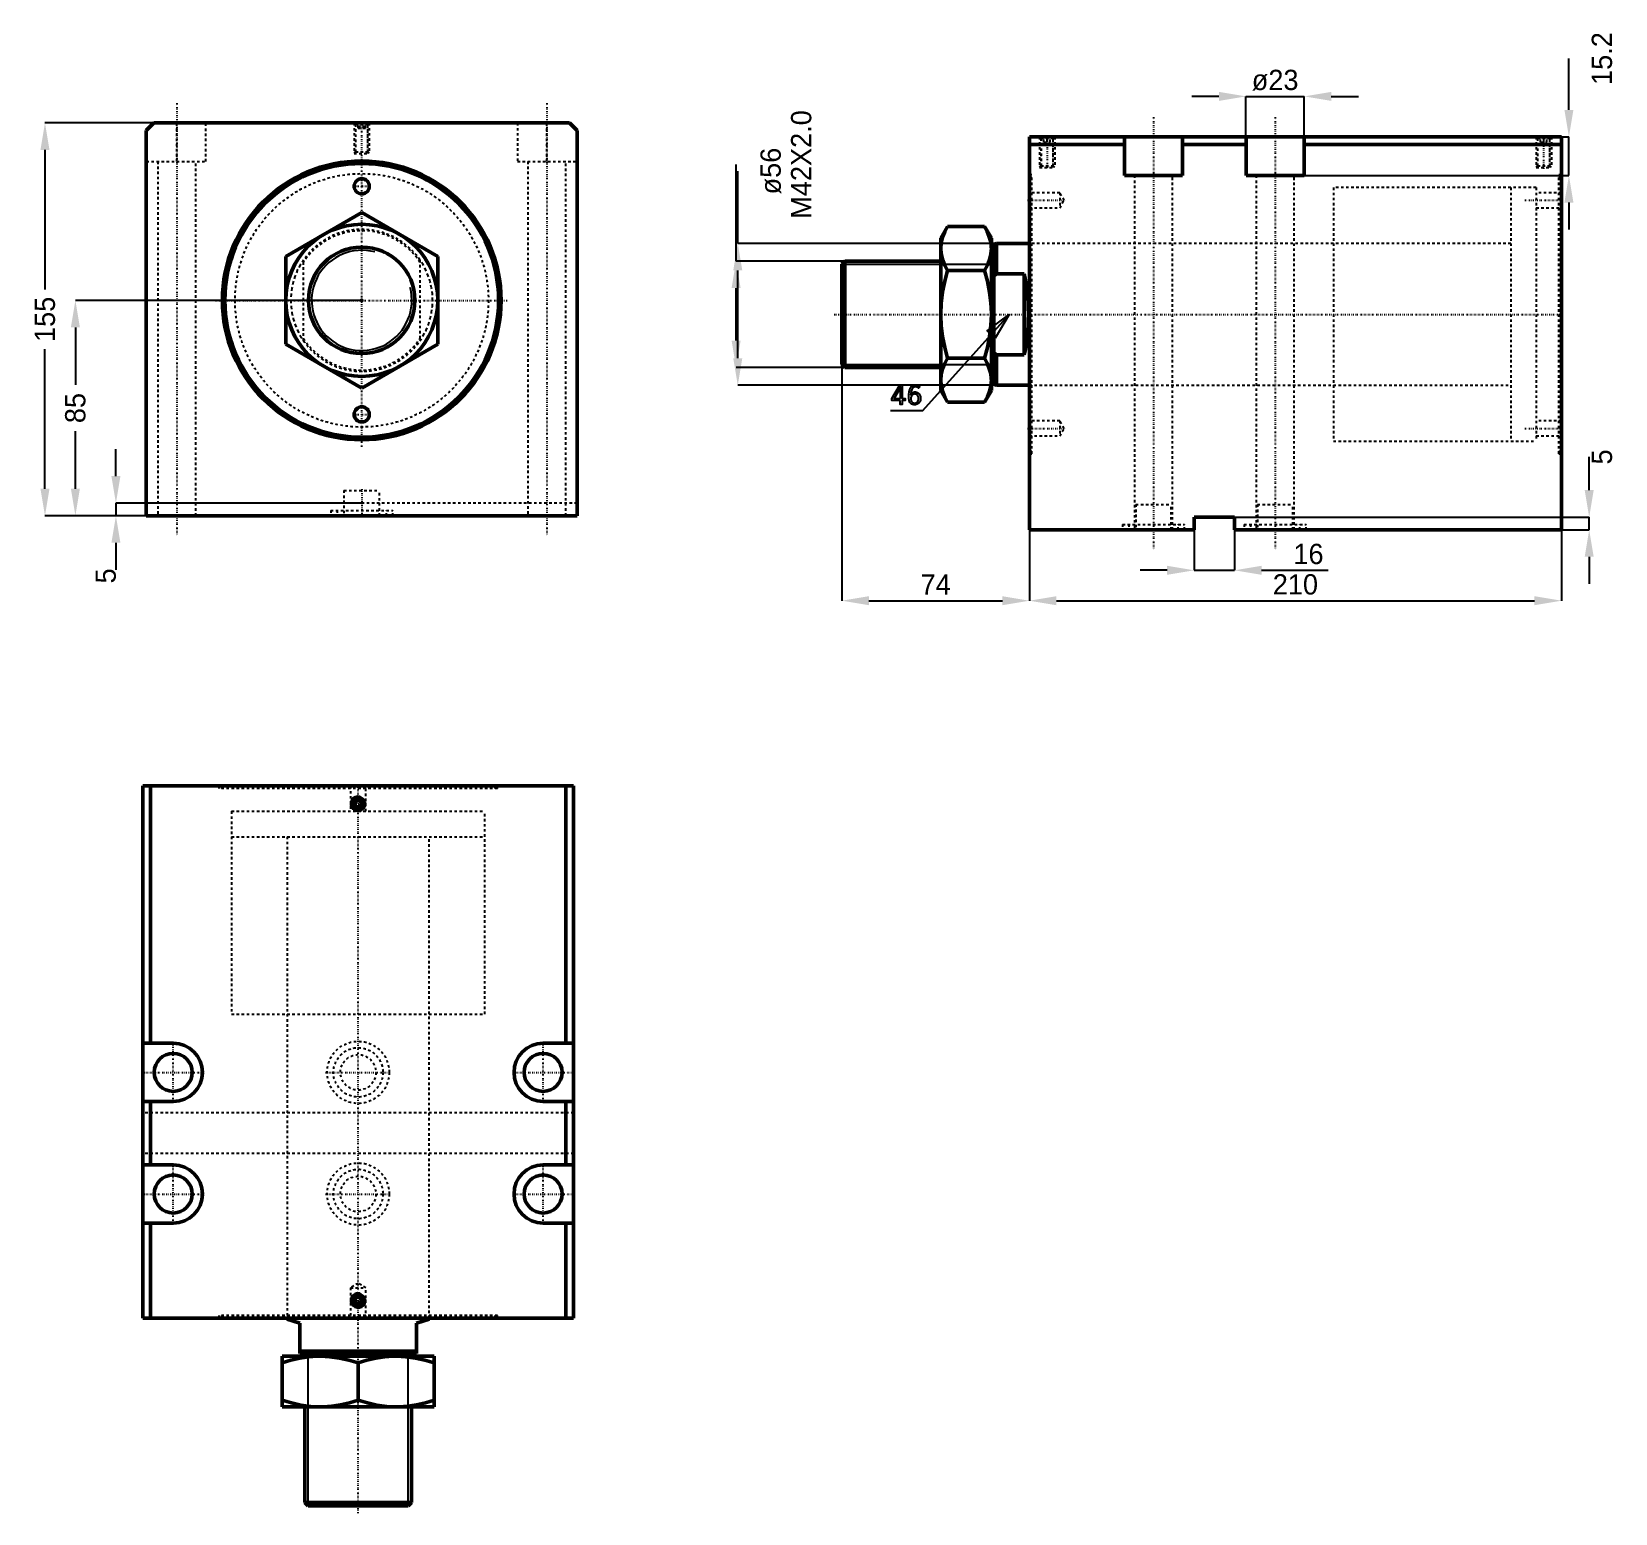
# Model space of a CAD drawing. Header units: millimetres. Extents: x -130 to 495, y -479 to 106.
import ezdxf

# ---------------------------------------------------------------- set-up
doc = ezdxf.new("R2010")
doc.units = ezdxf.units.MM
doc.linetypes.add('Center', pattern=[1.5, 0.45, -0.5, 0.05, -0.5])
doc.linetypes.add('Dashed', pattern=[2, 1, -1])
for name, color, linetype, lineweight in [('2d ConnectionPoints', 7, 'Continuous', 50), ('AM_0', 7, 'Continuous', 50), ('AM_5', 3, 'Continuous', 25), ('AM_7', 7, 'Center', 25), ('AM_9', 6, 'Dashed', 25)]:
    doc.layers.add(name, color=color, linetype=linetype, lineweight=lineweight)
doc.dimstyles.new('ISO-25', dxfattribs={"dimtxt": 2.5, "dimasz": 2.5, "dimexe": 1.25, "dimexo": 0.625, "dimtad": 1, "dimtxsty": 'Standard', "dimcen": 2.5, "dimadec": 0, "dimazin": 0, "dimtfac": 1, "dimtmove": 0, "dimatfit": 3, "dimfxl": 0, "dimarcsym": 0})

# ---------------------------------------------------------------- blocks, each defined once
blk = doc.blocks.new('1_JECX_MF_EXLA_100_70_0_rod__0_in_JECX_MF_160_EXLA_100_70_0__0')
at = {"layer": 'AM_0'}
for p, q in [((-30, 17.32), (0, 34.64)), ((0, 34.64), (30, 17.32)), ((-30, -17.32), (-30, 17.32)), ((30, 17.32), (30, -17.32)), ((0, -34.64), (-30, -17.32)), ((30, -17.32), (0, -34.64))]:
    blk.add_line(p, q, dxfattribs=at)
for radius in [30, 21]:
    blk.add_circle((0, 0), radius, dxfattribs=at)
at = {"layer": 'AM_5'}
blk.add_arc((0, 0), 19.77, 75, 15, dxfattribs=at)
at = {"layer": 'AM_9'}
for p, q in [((-23, -15.97), (-23, 15.97)), ((23, 15.97), (23, -15.97))]:
    blk.add_line(p, q, dxfattribs=at)
for points in [[(-23, 15.97), (-24.3, 13.9), (-25.42, 11.73), (-26.35, 9.47), (-27.07, 7.14), (-27.59, 4.75), (-27.9, 2.33), (-28, -0.11), (-27.88, -2.55), (-27.56, -4.97), (-27.02, -7.35), (-26.27, -9.68), (-25.33, -11.93), (-24.19, -14.1), (-23, -15.97)], [(23, -15.97), (24.3, -13.9), (25.42, -11.73), (26.35, -9.47), (27.07, -7.14), (27.59, -4.75), (27.9, -2.33), (28, 0.11), (27.88, 2.55), (27.56, 4.97), (27.02, 7.35), (26.27, 9.68), (25.33, 11.93), (24.19, 14.1), (23, 15.97)]]:
    blk.add_lwpolyline(points, dxfattribs=at)
blk.add_circle((0, 0), 20.77, dxfattribs=at)
for radius, start, end in [(28, 34.77194, 145.22806), (27.5, 33.2419, 146.7581), (27.5, 213.2419, 326.7581), (28, 214.77194, 325.22806)]:
    blk.add_arc((0, 0), radius, start, end, dxfattribs=at)
blk = doc.blocks.new('2_JECX_MF_EXLA_100_70_0_body__0_in_JECX_MF_160_EXLA_100_70_0__0')
at = {"layer": 'AM_0'}
for p, q in [((-82, 70), (-85, 67)), ((82, 70), (-82, 70)), ((85, 67), (82, 70)), ((-85, 67), (-85, -85)), ((85, -85), (85, 67)), ((-85, -85), (85, -85))]:
    blk.add_line(p, q, dxfattribs=at)
for centre, radius in [((0, 0), 55), ((0, 0), 54), ((0, 45), 3), ((0, -45), 3)]:
    blk.add_circle(centre, radius, dxfattribs=at)
at = {"layer": 'AM_5', "linetype": 'Dashed'}
for p, q in [((-3, 70), (-3, 58)), ((3, 70), (3, 58))]:
    blk.add_line(p, q, dxfattribs=at)
at = {"layer": 'AM_7'}
for p, q in [((-73, 77.75), (-73, -92.75)), ((73, 77.75), (73, -92.75)), ((0, -57.75), (0, 70.6)), ((-3.15, 45), (3.15, 45)), ((-57.75, 0), (57.75, 0)), ((-3.15, -45), (3.15, -45)), ((0, -74.5), (0, -85.5))]:
    blk.add_line(p, q, dxfattribs=at)
at = {"layer": 'AM_9'}
for p, q in [((-73, 54.8), (-73, 70)), ((-61.5, 54.8), (-61.5, 70)), ((-3, 70), (-2.46, 69.46)), ((-2.46, 69.46), (-2.46, 58.54)), ((-2.46, 69.46), (2.46, 69.46)), ((-1.9, 70), (-2.4, 69.5)), ((-2.4, 69.5), (-2.4, 58)), ((-2.4, 69.5), (2.4, 69.5)), ((-1.44, 68), (-1.44, 70)), ((-0.72, 68), (-0.72, 70)), ((0.72, 68), (0.72, 70)), ((1.44, 68), (1.44, 70)), ((2.4, 69.5), (1.9, 70)), ((2.4, 58), (2.4, 69.5)), ((2.46, 69.46), (3, 70)), ((2.46, 58.54), (2.46, 69.46)), ((61.5, 70), (61.5, 54.8)), ((73, 54.8), (73, 70)), ((-1.44, 68), (1.44, 68)), ((-2.46, 58.54), (-3, 58)), ((-3, 58), (3, 58)), ((-2.46, 58.54), (2.46, 58.54)), ((3, 58), (2.46, 58.54)), ((-85, 54.8), (-61.5, 54.8)), ((-80.5, 54.8), (-80.5, -85)), ((-65.5, -85), (-65.5, 54.8)), ((61.5, 54.8), (85, 54.8)), ((65.5, 54.8), (65.5, -85)), ((80.5, -85), (80.5, 54.8)), ((85, -80), (-85, -80)), ((-7, -75), (7, -75)), ((-7, -75), (-7, -85)), ((7, -85), (7, -75)), ((-12.25, -82.9), (12.25, -82.9)), ((-12.25, -82.9), (-12.25, -85)), ((-9.75, -82.9), (-9.75, -85)), ((9.75, -85), (9.75, -82.9)), ((12.25, -85), (12.25, -82.9))]:
    blk.add_line(p, q, dxfattribs=at)
blk.add_circle((0, 0), 50, dxfattribs=at)
blk = doc.blocks.new('*D3')
at = {"layer": 'AM_5', "color": 0, "lineweight": -2}
for p, q in [((-82, 70), (-125, 70)), ((-125, 59.33), (-125, 4.31)), ((-125, -74.33), (-125, -19.31)), ((-85, -85), (-125, -85))]:
    blk.add_line(p, q, dxfattribs=at)
at = {"layer": 'AM_5', "color": 0}
for points in [[(-123.22, 59.33), (-126.78, 59.33), (-125, 70)], [(-126.78, -74.33), (-123.22, -74.33), (-125, -85)]]:
    blk.add_solid(points, dxfattribs=at)
at = {"layer": 'Defpoints', "color": 0}
for p in [(-82, 70), (-125, -85), (-85, -85)]:
    blk.add_point(p, dxfattribs=at)
at = {"layer": 'AM_5', "color": 0, "insert": (-125, -7.5), "char_height": 8, "attachment_point": 5, "rotation": 90}
blk.add_mtext('155', dxfattribs=at)
blk = doc.blocks.new('*D4')
at = {"layer": 'AM_5', "color": 0, "lineweight": -2}
for p, q in [((0, 0), (-113, 0)), ((-113, -10.67), (-113, -33.34)), ((-113, -74.33), (-113, -51.66)), ((-85, -85), (-113, -85))]:
    blk.add_line(p, q, dxfattribs=at)
at = {"layer": 'AM_5', "color": 0}
for points in [[(-111.22, -10.67), (-114.78, -10.67), (-113, 0)], [(-114.78, -74.33), (-111.22, -74.33), (-113, -85)]]:
    blk.add_solid(points, dxfattribs=at)
at = {"layer": 'Defpoints', "color": 0}
for p in [(0, 0), (-113, -85), (-85, -85)]:
    blk.add_point(p, dxfattribs=at)
at = {"layer": 'AM_5', "color": 0, "insert": (-113, -42.5), "char_height": 8, "attachment_point": 5, "rotation": 90}
blk.add_mtext('85', dxfattribs=at)
blk = doc.blocks.new('*D5')
at = {"layer": 'AM_5', "color": 0, "lineweight": -2}
for p, q in [((-97, -69.33), (-97, -58.67)), ((0, -80), (-97, -80)), ((-97, -80), (-97, -85)), ((-85, -85), (-97, -85)), ((-97, -95.67), (-97, -106.33))]:
    blk.add_line(p, q, dxfattribs=at)
at = {"layer": 'AM_5', "color": 0}
for points in [[(-98.78, -69.33), (-95.22, -69.33), (-97, -80)], [(-95.22, -95.67), (-98.78, -95.67), (-97, -85)]]:
    blk.add_solid(points, dxfattribs=at)
at = {"layer": 'Defpoints', "color": 0}
for p in [(0, -80), (-97, -85), (-85, -85)]:
    blk.add_point(p, dxfattribs=at)
at = {"layer": 'AM_5', "color": 0, "insert": (-101, -108.73), "char_height": 8, "attachment_point": 5, "rotation": 90}
blk.add_mtext('5', dxfattribs=at)
blk = doc.blocks.new('1_JECX_MF_EXLA_100_70_0_rod__0_in_JECX_MF_160_EXLA_100_70_0__2')
at = {"layer": 'AM_0'}
for p, q in [((-32.32, 34.64), (-35, 30)), ((-32.32, 34.64), (-17.68, 34.64)), ((-15, 30), (-17.68, 34.64)), ((-35, 30), (-35, -30)), ((-15, 30), (-15, -30)), ((-13, 28), (-14, 27.5)), ((-14, 27.5), (-14, -27.5)), ((0, 28), (-13, 28)), ((-13, 28), (-13, 15.97)), ((-72.77, 21), (-74, 19.77)), ((-74, 19.77), (-74, -19.77)), ((-35, 21), (-72.77, 21)), ((-72.77, 21), (-72.77, -21)), ((-14, 19.77), (-15, 20.77)), ((-32.32, 17.32), (-17.68, 17.32)), ((-13, 15.97), (-14, 15.07)), ((-2, 15.97), (-13, 15.97)), ((-2, 15.97), (-2, -15.97)), ((-32.32, -17.32), (-17.68, -17.32)), ((-14, -15.07), (-13, -15.97)), ((-13, -15.97), (-2, -15.97)), ((-13, -15.97), (-13, -28)), ((-74, -19.77), (-72.77, -21)), ((-72.77, -21), (-35, -21)), ((-15, -20.77), (-14, -19.77)), ((-35, -30), (-32.32, -34.64)), ((-17.68, -34.64), (-15, -30)), ((-14, -27.5), (-13, -28)), ((-13, -28), (0, -28)), ((-32.32, -34.64), (-17.68, -34.64))]:
    blk.add_line(p, q, dxfattribs=at)
for points in [[(-32.32, 34.64), (-33.42, 32.53), (-34.26, 30.4), (-34.81, 28.2), (-35, 25.98)], [(-15, 25.98), (-15.01, 26.6), (-15.27, 28.62), (-15.81, 30.63), (-16.63, 32.65), (-17.68, 34.64)], [(-35, 25.98), (-34.99, 25.36), (-34.73, 23.34), (-34.19, 21.34), (-33.37, 19.32), (-32.32, 17.32)], [(-17.68, 17.32), (-16.58, 19.43), (-15.74, 21.56), (-15.19, 23.76), (-15, 25.98)], [(-32.32, 17.32), (-33.42, 13.11), (-34.26, 8.83), (-34.81, 4.43), (-35, 0)], [(-15, 0), (-15, 0.28), (-15.2, 4.56), (-15.73, 8.81), (-16.58, 13.09), (-17.68, 17.32)], [(-2, -15.97), (-1.58, -13.9), (-1.21, -11.73), (-0.91, -9.47), (-0.68, -7.14), (-0.51, -4.75), (-0.41, -2.33), (-0.38, 0.11), (-0.41, 2.55), (-0.52, 4.97), (-0.69, 7.35), (-0.94, 9.68), (-1.24, 11.93), (-1.61, 14.1), (-2, 15.97)], [(-35, 0), (-35, -0.28), (-34.8, -4.56), (-34.27, -8.81), (-33.42, -13.09), (-32.32, -17.32)], [(-17.68, -17.32), (-16.58, -13.11), (-15.74, -8.83), (-15.19, -4.43), (-15, 0)], [(-32.32, -17.32), (-33.42, -19.43), (-34.26, -21.56), (-34.81, -23.76), (-35, -25.98)], [(-15, -25.98), (-15.01, -25.36), (-15.27, -23.34), (-15.81, -21.34), (-16.63, -19.32), (-17.68, -17.32)], [(-35, -25.98), (-34.99, -26.6), (-34.73, -28.62), (-34.19, -30.63), (-33.37, -32.65), (-32.32, -34.64)], [(-17.68, -34.64), (-16.58, -32.53), (-15.74, -30.4), (-15.19, -28.2), (-15, -25.98)]]:
    blk.add_lwpolyline(points, dxfattribs=at)
at = {"layer": 'AM_5'}
for p, q in [((-74, 19.77), (-14, 19.77)), ((-74, -19.77), (-14, -19.77))]:
    blk.add_line(p, q, dxfattribs=at)
at = {"layer": 'AM_7'}
blk.add_line((-77, 0), (210.7, 0), dxfattribs=at)
at = {"layer": 'AM_9'}
for p, q in [((190, 50), (190, -50)), ((200, 50), (190, 50)), ((200, 50), (200, -50)), ((190, 28), (0, 28)), ((0, -28), (190, -28)), ((190, -50), (200, -50))]:
    blk.add_line(p, q, dxfattribs=at)
blk = doc.blocks.new('2_JECX_MF_EXLA_100_70_0_body__0_in_JECX_MF_160_EXLA_100_70_0__2')
at = {"layer": 'AM_0'}
for p, q in [((0, -85), (0, 70)), ((210, 70), (0, 70)), ((37.5, 54.8), (37.5, 70)), ((60.5, 54.8), (60.5, 70)), ((85.5, 54.8), (85.5, 70)), ((108.5, 54.8), (108.5, 70)), ((210, -85), (210, 70)), ((37.5, 67), (0, 67)), ((85.5, 67), (60.5, 67)), ((210, 67), (108.5, 67)), ((37.5, 54.8), (60.5, 54.8)), ((85.5, 54.8), (108.5, 54.8)), ((65, -80), (65, -85)), ((81, -80), (65, -80)), ((81, -85), (81, -80)), ((65, -85), (0, -85)), ((210, -85), (81, -85))]:
    blk.add_line(p, q, dxfattribs=at)
at = {"layer": 'AM_5', "linetype": 'Dashed'}
for p, q in [((4, 70), (4, 58)), ((10, 70), (10, 58)), ((200, 70), (200, 58)), ((206, 70), (206, 58))]:
    blk.add_line(p, q, dxfattribs=at)
at = {"layer": 'AM_7'}
for p, q in [((49, 77.75), (49, -92.75)), ((97, 77.75), (97, -92.75)), ((7, 70.6), (7, 57.4)), ((203, 57.4), (203, 70.6)), ((-0.69, 45), (14.42, 45)), ((195.58, 45), (210.69, 45)), ((-0.69, -45), (14.42, -45)), ((195.58, -45), (210.69, -45))]:
    blk.add_line(p, q, dxfattribs=at)
at = {"layer": 'AM_9'}
for p, q in [((4, 70), (4.54, 69.46)), ((4.54, 69.46), (4.54, 58.54)), ((4.54, 69.46), (9.46, 69.46)), ((5.1, 70), (4.6, 69.5)), ((4.6, 69.5), (9.4, 69.5)), ((4.6, 69.5), (4.6, 58)), ((5.75, 68), (5.75, 70)), ((7, 68), (7, 70)), ((8.25, 68), (8.25, 70)), ((9.4, 69.5), (8.9, 70)), ((9.4, 58), (9.4, 69.5)), ((9.46, 69.46), (10, 70)), ((9.46, 58.54), (9.46, 69.46)), ((200, 70), (200.54, 69.46)), ((200.54, 69.46), (200.54, 58.54)), ((200.54, 69.46), (205.46, 69.46)), ((201.1, 70), (200.6, 69.5)), ((200.6, 69.5), (205.4, 69.5)), ((200.6, 69.5), (200.6, 58)), ((201.75, 68), (201.75, 70)), ((203, 68), (203, 70)), ((204.25, 68), (204.25, 70)), ((205.4, 69.5), (204.9, 70)), ((205.4, 58), (205.4, 69.5)), ((205.46, 69.46), (206, 70)), ((205.46, 58.54), (205.46, 69.46)), ((5.75, 68), (8.25, 68)), ((201.75, 68), (204.25, 68)), ((4.54, 58.54), (4, 58)), ((4, 58), (10, 58)), ((4.54, 58.54), (9.46, 58.54)), ((10, 58), (9.46, 58.54)), ((200.54, 58.54), (200, 58)), ((200, 58), (206, 58)), ((200.54, 58.54), (205.46, 58.54)), ((206, 58), (205.46, 58.54)), ((1, 55), (0, 55)), ((1, 54), (0, 54)), ((1, -55), (1, 55)), ((41.5, 54.8), (41.5, -85)), ((56.5, -85), (56.5, 54.8)), ((89.5, 54.8), (89.5, -85)), ((104.5, -85), (104.5, 54.8)), ((200, 50), (120, 50)), ((120, 50), (120, -50)), ((200, 50), (200, -50)), ((209, -55), (209, 55)), ((210, 55), (209, 55)), ((210, 54), (209, 54)), ((12, 48), (0, 48)), ((13.73, 45), (12, 48)), ((12, 48), (12, 42)), ((12, 42), (13.73, 45)), ((210, 48), (200, 48)), ((0, 42), (12, 42)), ((200, 42), (210, 42)), ((120, 28), (0, 28)), ((0, -28), (120, -28)), ((12, -42), (0, -42)), ((13.73, -45), (12, -42)), ((12, -42), (12, -48)), ((210, -42), (200, -42)), ((0, -48), (12, -48)), ((12, -48), (13.73, -45)), ((200, -48), (210, -48)), ((0, -54), (1, -54)), ((0, -55), (1, -55)), ((120, -50), (200, -50)), ((209, -54), (210, -54)), ((209, -55), (210, -55)), ((42, -75), (56, -75)), ((42, -75), (42, -85)), ((56, -85), (56, -75)), ((90, -75), (104, -75)), ((90, -75), (90, -85)), ((104, -85), (104, -75)), ((36.75, -82.9), (61.25, -82.9)), ((36.75, -82.9), (36.75, -85)), ((39.25, -82.9), (39.25, -85)), ((58.75, -85), (58.75, -82.9)), ((61.25, -85), (61.25, -82.9)), ((84.75, -82.9), (109.25, -82.9)), ((84.75, -82.9), (84.75, -85)), ((87.25, -82.9), (87.25, -85)), ((106.75, -85), (106.75, -82.9)), ((109.25, -85), (109.25, -82.9))]:
    blk.add_line(p, q, dxfattribs=at)
blk = doc.blocks.new('*D17')
at = {"layer": 'AM_5', "color": 0, "lineweight": -2}
for p, q in [((338.32, 80.48), (327.65, 80.48)), ((348.98, 64.48), (348.98, 80.48)), ((348.98, 80.48), (371.98, 80.48)), ((371.98, 64.48), (371.98, 80.48)), ((382.65, 80.48), (393.32, 80.48))]:
    blk.add_line(p, q, dxfattribs=at)
at = {"layer": 'AM_5', "color": 0}
for points in [[(338.32, 82.26), (338.32, 78.7), (348.98, 80.48)], [(382.65, 82.26), (382.65, 78.7), (371.98, 80.48)]]:
    blk.add_solid(points, dxfattribs=at)
at = {"layer": 'Defpoints', "color": 0}
for p in [(371.98, 80.48), (348.98, 64.48), (371.98, 64.48)]:
    blk.add_point(p, dxfattribs=at)
at = {"layer": 'AM_5', "color": 0, "insert": (360.48, 86.88), "char_height": 8, "attachment_point": 5}
blk.add_mtext('ø23', dxfattribs=at)
blk = doc.blocks.new('*D18')
at = {"layer": 'AM_5', "color": 0, "lineweight": -2}
for p, q in [((476.42, 75.15), (476.42, 95.41)), ((371.98, 64.48), (476.42, 64.48)), ((476.42, 49.28), (476.42, 64.48)), ((371.98, 49.28), (476.42, 49.28)), ((476.42, 38.61), (476.42, 27.95))]:
    blk.add_line(p, q, dxfattribs=at)
at = {"layer": 'AM_5', "color": 0}
for points in [[(474.64, 75.15), (478.2, 75.15), (476.42, 64.48)], [(474.64, 38.61), (478.2, 38.61), (476.42, 49.28)]]:
    blk.add_solid(points, dxfattribs=at)
at = {"layer": 'Defpoints', "color": 0}
for p in [(371.98, 64.48), (476.42, 64.48), (371.98, 49.28)]:
    blk.add_point(p, dxfattribs=at)
at = {"layer": 'AM_5', "color": 0, "insert": (489.48, 95.41), "char_height": 8, "attachment_point": 5, "rotation": 90}
blk.add_mtext('15.2', dxfattribs=at)
blk = doc.blocks.new('*D19')
at = {"layer": 'AM_5', "color": 0, "lineweight": -2}
for p, q in [((263.48, -90.52), (263.48, -118.52)), ((473.48, -90.52), (473.48, -118.52)), ((274.15, -118.52), (462.82, -118.52))]:
    blk.add_line(p, q, dxfattribs=at)
at = {"layer": 'AM_5', "color": 0}
for points in [[(274.15, -116.74), (274.15, -120.3), (263.48, -118.52)], [(462.82, -116.74), (462.82, -120.3), (473.48, -118.52)]]:
    blk.add_solid(points, dxfattribs=at)
at = {"layer": 'Defpoints', "color": 0}
for p in [(263.48, -90.52), (473.48, -90.52), (473.48, -118.52)]:
    blk.add_point(p, dxfattribs=at)
at = {"layer": 'AM_5', "color": 0, "insert": (368.48, -112.12), "char_height": 8, "attachment_point": 5}
blk.add_mtext('210', dxfattribs=at)
blk = doc.blocks.new('*D20')
at = {"layer": 'AM_5', "color": 0, "lineweight": -2}
for p, q in [((189.48, -5.52), (189.48, -118.52)), ((263.48, -90.52), (263.48, -118.52)), ((200.15, -118.52), (252.82, -118.52))]:
    blk.add_line(p, q, dxfattribs=at)
at = {"layer": 'AM_5', "color": 0}
for points in [[(200.15, -116.74), (200.15, -120.3), (189.48, -118.52)], [(252.82, -116.74), (252.82, -120.3), (263.48, -118.52)]]:
    blk.add_solid(points, dxfattribs=at)
at = {"layer": 'Defpoints', "color": 0}
for p in [(189.48, -5.52), (263.48, -90.52), (263.48, -118.52)]:
    blk.add_point(p, dxfattribs=at)
at = {"layer": 'AM_5', "color": 0, "insert": (226.48, -112.12), "char_height": 8, "attachment_point": 5}
blk.add_mtext('74', dxfattribs=at)
blk = doc.blocks.new('*D21')
at = {"layer": 'AM_5', "color": 0, "lineweight": -2}
for p, q in [((148.42, 22.48), (148.42, 51.01)), ((250.48, 22.48), (148.42, 22.48)), ((148.42, -22.85), (148.42, 11.81)), ((250.48, -33.52), (148.42, -33.52))]:
    blk.add_line(p, q, dxfattribs=at)
at = {"layer": 'AM_5', "color": 0}
for points in [[(146.64, 11.81), (150.2, 11.81), (148.42, 22.48)], [(146.64, -22.85), (150.2, -22.85), (148.42, -33.52)]]:
    blk.add_solid(points, dxfattribs=at)
at = {"layer": 'Defpoints', "color": 0}
for p in [(148.42, 22.48), (250.48, 22.48), (250.48, -33.52)]:
    blk.add_point(p, dxfattribs=at)
at = {"layer": 'AM_5', "color": 0, "insert": (161.48, 51.01), "char_height": 8, "attachment_point": 5, "rotation": 90}
blk.add_mtext('ø56', dxfattribs=at)
blk = doc.blocks.new('*D22')
at = {"layer": 'AM_5', "color": 0, "lineweight": -2}
for p, q in [((147.75, 15.48), (147.75, 53.61)), ((190.71, 15.48), (147.75, 15.48)), ((147.75, -15.85), (147.75, 4.81)), ((190.48, -26.52), (147.75, -26.52))]:
    blk.add_line(p, q, dxfattribs=at)
at = {"layer": 'AM_5', "color": 0}
for points in [[(145.97, 4.81), (149.53, 4.81), (147.75, 15.48)], [(145.97, -15.85), (149.53, -15.85), (147.75, -26.52)]]:
    blk.add_solid(points, dxfattribs=at)
at = {"layer": 'Defpoints', "color": 0}
for p in [(147.75, 15.48), (190.71, 15.48), (190.48, -26.52)]:
    blk.add_point(p, dxfattribs=at)
at = {"layer": 'AM_5', "color": 0, "insert": (173.48, 53.61), "char_height": 8, "attachment_point": 5, "rotation": 90}
blk.add_mtext('M42X2.0', dxfattribs=at)
blk = doc.blocks.new('*D23')
at = {"layer": 'AM_5', "color": 0, "lineweight": -2}
for p, q in [((328.48, -85.52), (328.48, -106.52)), ((344.48, -90.52), (344.48, -106.52)), ((317.82, -106.52), (307.15, -106.52)), ((328.48, -106.52), (344.48, -106.52)), ((355.15, -106.52), (381.36, -106.52))]:
    blk.add_line(p, q, dxfattribs=at)
at = {"layer": 'AM_5', "color": 0}
for points in [[(317.82, -104.74), (317.82, -108.3), (328.48, -106.52)], [(355.15, -104.74), (355.15, -108.3), (344.48, -106.52)]]:
    blk.add_solid(points, dxfattribs=at)
at = {"layer": 'Defpoints', "color": 0}
for p in [(328.48, -85.52), (344.48, -90.52), (344.48, -106.52)]:
    blk.add_point(p, dxfattribs=at)
at = {"layer": 'AM_5', "color": 0, "insert": (373.63, -100.12), "char_height": 8, "attachment_point": 5}
blk.add_mtext('16', dxfattribs=at)
blk = doc.blocks.new('*D24')
at = {"layer": 'AM_5', "color": 0, "lineweight": -2}
for p, q in [((484.42, -74.85), (484.42, -61.79)), ((328.48, -85.52), (484.42, -85.52)), ((484.42, -90.52), (484.42, -85.52)), ((344.48, -90.52), (484.42, -90.52)), ((484.42, -101.19), (484.42, -111.85))]:
    blk.add_line(p, q, dxfattribs=at)
at = {"layer": 'AM_5', "color": 0}
for points in [[(482.64, -74.85), (486.2, -74.85), (484.42, -85.52)], [(482.64, -101.19), (486.2, -101.19), (484.42, -90.52)]]:
    blk.add_solid(points, dxfattribs=at)
at = {"layer": 'Defpoints', "color": 0}
for p in [(328.48, -85.52), (344.48, -90.52), (484.42, -90.52)]:
    blk.add_point(p, dxfattribs=at)
at = {"layer": 'AM_5', "color": 0, "insert": (489.48, -61.79), "char_height": 8, "attachment_point": 5, "rotation": 90}
blk.add_mtext('5', dxfattribs=at)
blk = doc.blocks.new('1_JECX_MF_EXLA_100_70_0_rod__0_in_JECX_MF_160_EXLA_100_70_0__4')
at = {"layer": 'AM_0'}
for p, q in [((-28, 0), (-28, -0.38)), ((28, -0.38), (28, 0)), ((-23, -2), (-28, -0.38)), ((-23, -14), (-23, -2)), ((28, -0.38), (23, -2)), ((23, -2), (23, -14)), ((30, -15), (-30, -15)), ((-30, -35), (-30, -15)), ((-23, -13), (23, -13)), ((-23, -14), (23, -14)), ((-19.77, -14), (-20.77, -15)), ((0, -32.32), (0, -17.68)), ((20.77, -15), (19.77, -14)), ((30, -15), (30, -35)), ((30, -35), (-30, -35)), ((-21, -35), (-21, -72.77)), ((21, -72.77), (21, -35)), ((-21, -72.77), (21, -72.77)), ((-21, -72.77), (-19.77, -74)), ((-19.77, -74), (19.77, -74)), ((19.77, -74), (21, -72.77))]:
    blk.add_line(p, q, dxfattribs=at)
for points in [[(-15, -15), (-16.07, -15.01), (-19.57, -15.27), (-23.04, -15.81), (-26.54, -16.63), (-30, -17.68)], [(0, -17.68), (-3.65, -16.58), (-7.35, -15.74), (-11.16, -15.19), (-15, -15)], [(15, -15), (13.93, -15.01), (10.43, -15.27), (6.96, -15.81), (3.46, -16.63), (0, -17.68)], [(30, -17.68), (26.35, -16.58), (22.65, -15.74), (18.84, -15.19), (15, -15)], [(-30, -32.32), (-26.35, -33.42), (-22.65, -34.26), (-18.84, -34.81), (-15, -35)], [(-15, -35), (-13.93, -34.99), (-10.43, -34.73), (-6.96, -34.19), (-3.46, -33.37), (0, -32.32)], [(0, -32.32), (3.65, -33.42), (7.35, -34.26), (11.16, -34.81), (15, -35)], [(15, -35), (16.07, -34.99), (19.57, -34.73), (23.04, -34.19), (26.54, -33.37), (30, -32.32)]]:
    blk.add_lwpolyline(points, dxfattribs=at)
at = {"layer": 'AM_5'}
for p, q in [((-19.77, -74), (-19.77, -14)), ((19.77, -74), (19.77, -14))]:
    blk.add_line(p, q, dxfattribs=at)
at = {"layer": 'AM_7'}
blk.add_line((0, -77), (0, 210.7), dxfattribs=at)
at = {"layer": 'AM_9'}
for p, q in [((-50, 200), (50, 200)), ((-50, 200), (-50, 190)), ((50, 190), (50, 200)), ((-50, 190), (50, 190)), ((-28, 190), (-28, 0)), ((28, 0), (28, 190))]:
    blk.add_line(p, q, dxfattribs=at)
blk = doc.blocks.new('2_JECX_MF_EXLA_100_70_0_body__0_in_JECX_MF_160_EXLA_100_70_0__4')
at = {"layer": 'AM_0'}
for p, q in [((-85, 210), (-85, 0)), ((85, 210), (-85, 210)), ((-82, 210), (-82, 108.5)), ((82, 210), (82, 108.5)), ((85, 210), (85, 0)), ((-0.72, 204.25), (-1.44, 203)), ((-1.44, 203), (-0.72, 201.75)), ((0.72, 204.25), (-0.72, 204.25)), ((-0.72, 201.75), (0.72, 201.75)), ((1.44, 203), (0.72, 204.25)), ((0.72, 201.75), (1.44, 203)), ((-73, 108.5), (-85, 108.5)), ((85, 108.5), (73, 108.5)), ((-85, 85.5), (-73, 85.5)), ((-82, 85.5), (-82, 60.5)), ((73, 85.5), (85, 85.5)), ((82, 85.5), (82, 60.5)), ((-73, 60.5), (-85, 60.5)), ((85, 60.5), (73, 60.5)), ((-85, 37.5), (-73, 37.5)), ((-82, 37.5), (-82, 0)), ((73, 37.5), (85, 37.5)), ((82, 37.5), (82, 0)), ((-0.72, 8.25), (-1.44, 7)), ((-1.44, 7), (-0.72, 5.75)), ((0.72, 8.25), (-0.72, 8.25)), ((1.44, 7), (0.72, 8.25)), ((0.72, 5.75), (1.44, 7)), ((85, 0), (-85, 0)), ((-0.72, 5.75), (0.72, 5.75))]:
    blk.add_line(p, q, dxfattribs=at)
for centre, radius in [((0, 203), 2.46), ((0, 203), 2.4), ((0, 203), 1.9), ((-73, 97), 7.5), ((73, 97), 7.5), ((-73, 49), 7.5), ((73, 49), 7.5), ((0, 7), 2.46), ((0, 7), 2.4), ((0, 7), 1.9)]:
    blk.add_circle(centre, radius, dxfattribs=at)
for centre, start, end in [((-73, 97), 270, 90), ((73, 97), 90, 270), ((-73, 49), 270, 90), ((73, 49), 90, 270)]:
    blk.add_arc(centre, 11.5, start, end, dxfattribs=at)
at = {"layer": 'AM_5'}
for centre in [(0, 203), (0, 7)]:
    blk.add_arc(centre, 3, 75, 15, dxfattribs=at)
at = {"layer": 'AM_7'}
for p, q in [((-3.15, 203), (3.15, 203)), ((-73, 84.93), (-73, 109.08)), ((73, 84.93), (73, 109.08)), ((-85.08, 97), (-60.93, 97)), ((-12.86, 97), (12.86, 97)), ((60.92, 97), (85.07, 97)), ((-73, 36.92), (-73, 61.08)), ((73, 36.92), (73, 61.08)), ((-85.08, 49), (-60.93, 49)), ((-12.86, 49), (12.86, 49)), ((60.92, 49), (85.07, 49)), ((-3.15, 7), (3.15, 7))]:
    blk.add_line(p, q, dxfattribs=at)
at = {"layer": 'AM_9'}
for p, q in [((-55, 210), (-55, 209)), ((55, 209), (-55, 209)), ((-54, 210), (-54, 209)), ((-3, 210), (-3, 200)), ((3, 200), (3, 210)), ((54, 209), (54, 210)), ((55, 209), (55, 210)), ((-50, 200), (50, 200)), ((-50, 200), (-50, 120)), ((50, 120), (50, 200)), ((-50, 120), (50, 120)), ((-28, 120), (-28, 0)), ((28, 0), (28, 120)), ((85, 81), (-85, 81)), ((85, 65), (-85, 65)), ((0, 13.73), (-3, 12)), ((3, 12), (0, 13.73)), ((-3, 12), (-3, 0)), ((-3, 12), (3, 12)), ((3, 0), (3, 12)), ((55, 1), (-55, 1)), ((-55, 1), (-55, 0)), ((-54, 1), (-54, 0)), ((54, 0), (54, 1)), ((55, 0), (55, 1))]:
    blk.add_line(p, q, dxfattribs=at)
for centre, radius in [((0, 97), 12.25), ((0, 97), 9.75), ((0, 97), 7), ((0, 49), 12.25), ((0, 49), 9.75), ((0, 49), 7)]:
    blk.add_circle(centre, radius, dxfattribs=at)

msp = doc.modelspace()

# ---------------------------------------------------------------- linework, layer by layer
at = {"layer": '2d ConnectionPoints'}
for p in [(0, 0), (263.484, -5.52), (-1.398, -401.629)]:
    msp.add_point(p, dxfattribs=at)
at = {"layer": 'AM_5'}
for p, q in [((221.484, -43.52), (255.484, -5.52)), ((208.684, -43.52), (221.484, -43.52))]:
    msp.add_line(p, q, dxfattribs=at)
for points in [[(255.484, -5.52), (249.961, -14.892), (246.782, -12.047), (255.484, -5.52)], [(212.563, -39.456), (209.193, -39.456), (209.193, -38.78), (212.261, -33.58), (213.291, -33.58), (213.291, -38.754), (214.414, -38.754), (214.414, -39.456), (213.291, -39.456), (213.291, -41.12), (212.563, -41.12), (212.563, -39.456)], [(212.573, -38.754), (212.573, -34.454), (210.088, -38.754), (212.573, -38.754)], [(218.23, -41.183), (218.23, -41.183), (217.878, -41.166), (217.409, -41.081), (217.409, -41.081), (217.012, -40.921), (216.787, -40.774), (216.787, -40.774), (216.591, -40.599), (216.344, -40.292), (216.344, -40.292), (216.155, -39.932), (216.061, -39.662), (216.061, -39.662), (215.988, -39.368), (215.909, -38.884), (215.909, -38.884), (215.867, -38.346), (215.859, -37.959), (215.859, -37.959), (215.884, -37.162), (216.015, -36.102), (216.015, -36.102), (216.26, -35.203), (216.485, -34.693), (216.485, -34.693), (216.765, -34.266), (217.292, -33.804), (217.292, -33.804), (217.949, -33.555), (218.459, -33.507), (218.459, -33.507), (218.704, -33.515), (219.04, -33.553), (219.04, -33.553), (219.337, -33.624), (219.514, -33.689), (219.514, -33.689), (219.678, -33.767), (219.908, -33.901), (219.908, -33.901), (220.118, -34.057), (220.247, -34.173), (219.675, -34.641), (219.675, -34.641), (219.601, -34.555), (219.469, -34.44), (219.469, -34.44), (219.313, -34.341), (219.194, -34.285), (219.194, -34.285), (219.066, -34.237), (218.856, -34.185), (218.856, -34.185), (218.625, -34.157), (218.459, -34.152), (218.459, -34.152), (218.196, -34.173), (217.847, -34.28), (217.847, -34.28), (217.552, -34.478), (217.385, -34.662), (217.385, -34.662), (217.24, -34.872), (217.058, -35.214), (217.058, -35.214), (216.92, -35.585), (216.852, -35.85), (216.852, -35.85), (216.797, -36.127), (216.728, -36.563), (216.728, -36.563), (216.676, -37.024), (216.649, -37.345), (216.649, -37.345), (216.765, -37.121), (216.962, -36.828), (216.962, -36.828), (217.185, -36.586), (217.348, -36.453), (217.348, -36.453), (217.524, -36.344), (217.807, -36.225), (217.807, -36.225), (218.115, -36.161), (218.334, -36.149), (218.334, -36.149), (218.592, -36.163), (218.955, -36.239), (218.955, -36.239), (219.291, -36.38), (219.499, -36.51), (219.499, -36.51), (219.691, -36.664), (219.945, -36.931), (219.945, -36.931), (220.158, -37.24), (220.276, -37.47), (220.276, -37.47), (220.374, -37.712), (220.481, -38.089), (220.481, -38.089), (220.538, -38.48), (220.549, -38.749), (220.549, -38.749), (220.537, -39.029), (220.474, -39.426), (220.474, -39.426), (220.358, -39.792), (220.25, -40.02), (220.25, -40.02), (220.121, -40.232), (219.893, -40.512), (219.893, -40.512), (219.624, -40.747), (219.421, -40.878), (219.421, -40.878), (219.203, -40.988), (218.858, -41.107), (218.858, -41.107), (218.489, -41.17), (218.23, -41.183)], [(218.24, -40.527), (218.24, -40.527), (218.428, -40.518), (218.687, -40.47), (218.687, -40.47), (218.919, -40.381), (219.059, -40.299), (219.059, -40.299), (219.187, -40.2), (219.354, -40.025), (219.354, -40.025), (219.491, -39.818), (219.566, -39.662), (219.566, -39.662), (219.628, -39.493), (219.695, -39.222), (219.695, -39.222), (219.731, -38.927), (219.738, -38.718), (219.738, -38.718), (219.731, -38.522), (219.698, -38.243), (219.698, -38.243), (219.635, -37.982), (219.577, -37.818), (219.577, -37.818), (219.506, -37.665), (219.375, -37.459), (219.375, -37.459), (219.216, -37.284), (219.093, -37.184), (219.093, -37.184), (218.958, -37.1), (218.734, -37.008), (218.734, -37.008), (218.484, -36.959), (218.303, -36.95), (218.303, -36.95), (218.114, -36.96), (217.851, -37.012), (217.851, -37.012), (217.61, -37.11), (217.463, -37.199), (217.463, -37.199), (217.327, -37.306), (217.148, -37.494), (217.148, -37.494), (216.998, -37.714), (216.914, -37.878), (216.914, -37.878), (216.845, -38.054), (216.77, -38.334), (216.77, -38.334), (216.73, -38.633), (216.722, -38.843), (216.722, -38.843), (216.729, -39.034), (216.766, -39.305), (216.766, -39.305), (216.835, -39.556), (216.899, -39.714), (216.899, -39.714), (216.976, -39.86), (217.116, -40.054), (217.116, -40.054), (217.286, -40.219), (217.416, -40.312), (217.416, -40.312), (217.558, -40.389), (217.792, -40.473), (217.792, -40.473), (218.053, -40.519), (218.24, -40.527)]]:
    msp.add_lwpolyline(points, dxfattribs=at)

# ---------------------------------------------------------------- block references
for name, p in [('2_JECX_MF_EXLA_100_70_0_body__0_in_JECX_MF_160_EXLA_100_70_0__0', (0, 0)), ('2_JECX_MF_EXLA_100_70_0_body__0_in_JECX_MF_160_EXLA_100_70_0__2', (263.484, -5.52)), ('1_JECX_MF_EXLA_100_70_0_rod__0_in_JECX_MF_160_EXLA_100_70_0__2', (263.484, -5.52)), ('1_JECX_MF_EXLA_100_70_0_rod__0_in_JECX_MF_160_EXLA_100_70_0__0', (0, 0)), ('2_JECX_MF_EXLA_100_70_0_body__0_in_JECX_MF_160_EXLA_100_70_0__4', (-1.398, -401.629)), ('1_JECX_MF_EXLA_100_70_0_rod__0_in_JECX_MF_160_EXLA_100_70_0__4', (-1.398, -401.629))]:
    msp.add_blockref(name, p)

# ---------------------------------------------------------------- dimensions: what is measured, and where the dimension line sits
for base, p1, p2, text, picture, middle in [((476.417, 64.48), (371.984, 49.28), (371.984, 64.48), '15.2', '*D18', (489.484, 95.413)), ((-125, -85), (-82, 70), (-85, -85), '155', '*D3', (-125, -7.5)), ((147.751, 15.48), (190.484, -26.52), (190.711, 15.48), 'M42X2.0', '*D22', (173.484, 53.613)), ((148.417, 22.48), (250.484, -33.52), (250.484, 22.48), 'ø56', '*D21', (161.484, 51.013)), ((-113, -85), (0, 0), (-85, -85), '85', '*D4', (-113, -42.5)), ((-97, -85), (0, -80), (-85, -85), '5', '*D5', (-101, -108.733)), ((484.417, -90.52), (328.484, -85.52), (344.484, -90.52), '5', '*D24', (489.484, -61.787))]:
    dim = msp.add_linear_dim(base=base, p1=p1, p2=p2, angle=90, text=text, dimstyle='ISO-25', override={"dimtxt": 8, "dimasz": 10.666667, "dimexe": 0, "dimexo": 0, "dimgap": 2.4}, dxfattribs=at)
    dim.commit()
    dim.dimension.update_dxf_attribs({"geometry": picture, "text_midpoint": middle, "dimtype": 160, "text_rotation": 90})
for base, p1, p2, text, picture, middle in [((371.984, 80.48), (348.984, 64.48), (371.984, 64.48), 'ø23', '*D17', (360.484, 80.48)), ((263.484, -118.52), (189.484, -5.52), (263.484, -90.52), '74', '*D20', (226.484, -118.52)), ((344.484, -106.52), (328.484, -85.52), (344.484, -90.52), '16', '*D23', (373.63, -106.52)), ((473.484, -118.52), (263.484, -90.52), (473.484, -90.52), '210', '*D19', (368.484, -118.52))]:
    dim = msp.add_linear_dim(base=base, p1=p1, p2=p2, text=text, dimstyle='ISO-25', override={"dimtxt": 8, "dimasz": 10.666667, "dimexe": 0, "dimexo": 0, "dimgap": 2.4}, dxfattribs=at)
    dim.commit()
    dim.dimension.update_dxf_attribs({"geometry": picture, "text_midpoint": middle, "dimtype": 160})

doc.saveas('drawing.dxf')
